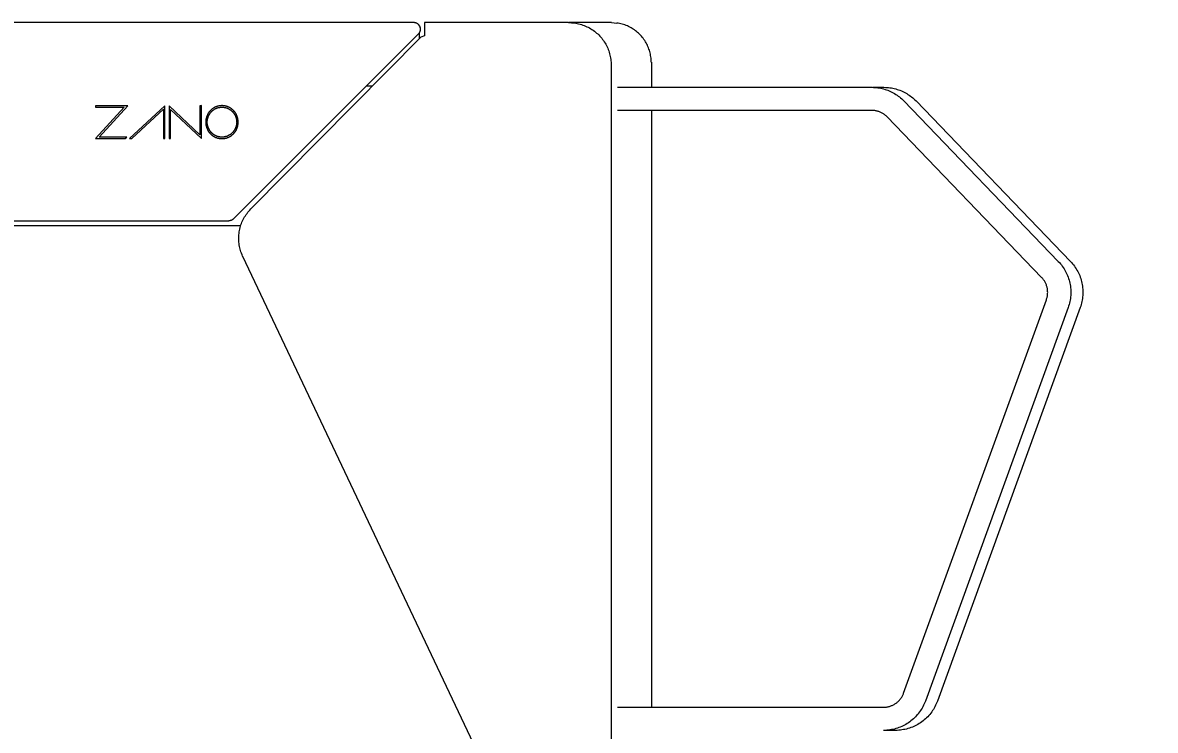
# Model space of a CAD drawing. Header units: millimetres. Extents: x -217 to 4976, y -41 to 3356.
# Drawn here: x 2516 to 3201, y 2556 to 2984 of the extents above; entities that cross this region are included whole.
import ezdxf

# ---------------------------------------------------------------- set-up
doc = ezdxf.new("R2010")
doc.units = ezdxf.units.MM
doc.layers.add('ZANO_R', color=7, linetype='Continuous', lineweight=0)
doc.layers.add('ZANO_W', color=1, linetype='Continuous', lineweight=0)
doc.styles.add('Arial', font='arial.ttf')
doc.styles.get("Standard").update_dxf_attribs({"font": 'ARIALUNI.TTF'})
doc.dimstyles.new('pl i ang', dxfattribs={"dimtxt": 50, "dimasz": 50, "dimexe": 1.25, "dimexo": 0.625, "dimgap": 10, "dimtad": 1, "dimtoh": 1, "dimtxsty": 'Standard', "dimcen": 2.5, "dimclrd": 1, "dimclre": 1, "dimclrt": 1, "dimadec": 0, "dimazin": 0, "dimtfac": 1, "dimtmove": 0, "dimatfit": 3, "dimfxl": 1, "dimarcsym": 1})

# ---------------------------------------------------------------- blocks, each defined once
blk = doc.blocks.new('*D423')
at = {"layer": 'ZANO_W', "color": 1, "lineweight": -2}
blk.add_arc((3924.26, 2534.42), 167.39, 98.03433, 166.2756, dxfattribs=at)
at = {"layer": 'ZANO_W', "color": 1}
for points in [[(3901, 2693.5), (3900.72, 2706.83), (3940.85, 2700.99)], [(3755.03, 2574.93), (3768.26, 2573.34), (3756.87, 2534.42)]]:
    blk.add_solid(points, dxfattribs=at)
at = {"layer": 'ZANO_W', "color": 1, "insert": (3791.32, 2681.26), "char_height": 40, "attachment_point": 5, "rotation": 42.15496, "style": 'Arial'}
blk.add_mtext('96%%d', dxfattribs=at)

msp = doc.modelspace()

# ---------------------------------------------------------------- linework, layer by layer
at = {"layer": 'ZANO_R'}
for p, q in [((2752.32, 2984.42), (261.63, 2984.42)), ((2752.45, 2984.42), (2752.32, 2984.42)), ((2752.59, 2984.41), (2752.45, 2984.42)), ((2752.73, 2984.4), (2752.59, 2984.41)), ((2752.86, 2984.38), (2752.73, 2984.4)), ((2753, 2984.36), (2752.86, 2984.38)), ((2753.13, 2984.34), (2753, 2984.36)), ((2753.26, 2984.31), (2753.13, 2984.34)), ((2753.4, 2984.27), (2753.26, 2984.31)), ((2753.53, 2984.23), (2753.4, 2984.27)), ((2753.66, 2984.19), (2753.53, 2984.23)), ((2753.74, 2984.16), (2753.61, 2984.21)), ((2753.78, 2984.14), (2753.66, 2984.19)), ((2753.87, 2984.11), (2753.74, 2984.16)), ((2753.91, 2984.09), (2753.78, 2984.14)), ((2754, 2984.06), (2753.87, 2984.11)), ((2754.03, 2984.03), (2753.91, 2984.09)), ((2754.12, 2984), (2754, 2984.06)), ((2754.16, 2983.97), (2754.03, 2984.03)), ((2754.25, 2983.93), (2754.12, 2984)), ((2754.28, 2983.91), (2754.16, 2983.97)), ((2754.37, 2983.86), (2754.25, 2983.93)), ((2754.39, 2983.84), (2754.28, 2983.91)), ((2754.48, 2983.79), (2754.37, 2983.86)), ((2754.51, 2983.77), (2754.39, 2983.84)), ((2754.6, 2983.71), (2754.48, 2983.79)), ((2754.62, 2983.69), (2754.51, 2983.77)), ((2754.71, 2983.63), (2754.6, 2983.71)), ((2754.73, 2983.61), (2754.62, 2983.69)), ((2754.82, 2983.55), (2754.71, 2983.63)), ((2754.84, 2983.52), (2754.73, 2983.61)), ((2754.93, 2983.46), (2754.82, 2983.55)), ((2754.95, 2983.44), (2754.84, 2983.52)), ((2755.03, 2983.37), (2754.93, 2983.46)), ((2755.05, 2983.34), (2754.95, 2983.44)), ((2755.13, 2983.27), (2755.03, 2983.37)), ((2755.14, 2983.25), (2755.05, 2983.34)), ((2755.23, 2983.18), (2755.13, 2983.27)), ((2755.24, 2983.15), (2755.14, 2983.25)), ((2755.32, 2983.07), (2755.23, 2983.18)), ((2755.33, 2983.05), (2755.24, 2983.15)), ((2755.41, 2982.97), (2755.32, 2983.07)), ((2755.42, 2982.95), (2755.33, 2983.05)), ((2755.5, 2982.86), (2755.41, 2982.97)), ((2755.5, 2982.84), (2755.42, 2982.95)), ((2755.58, 2982.75), (2755.5, 2982.86)), ((2755.58, 2982.73), (2755.5, 2982.84)), ((2755.66, 2982.64), (2755.58, 2982.75)), ((2755.66, 2982.62), (2755.58, 2982.73)), ((2755.73, 2982.52), (2755.66, 2982.64)), ((2755.73, 2982.5), (2755.66, 2982.62)), ((2755.8, 2982.4), (2755.73, 2982.52)), ((2755.8, 2982.38), (2755.73, 2982.5)), ((2755.87, 2982.28), (2755.8, 2982.4)), ((2755.87, 2982.26), (2755.8, 2982.38)), ((2755.93, 2982.16), (2755.87, 2982.28)), ((2755.93, 2982.14), (2755.87, 2982.26)), ((2755.99, 2982.03), (2755.93, 2982.16)), ((2755.99, 2982.02), (2755.93, 2982.14)), ((2756.04, 2981.9), (2755.99, 2982.03)), ((2756.04, 2981.89), (2755.99, 2982.02)), ((2756.09, 2981.78), (2756.04, 2981.9)), ((2756.09, 2981.76), (2756.04, 2981.89)), ((2756.14, 2981.64), (2756.09, 2981.78)), ((2756.13, 2981.63), (2756.09, 2981.76)), ((2756.17, 2981.5), (2756.13, 2981.63)), ((2756.18, 2981.51), (2756.14, 2981.64)), ((2756.2, 2981.37), (2756.17, 2981.5)), ((2756.21, 2981.38), (2756.18, 2981.51)), ((2756.23, 2981.24), (2756.2, 2981.37)), ((2756.24, 2981.24), (2756.21, 2981.38)), ((2756.26, 2981.1), (2756.23, 2981.24)), ((2756.27, 2981.11), (2756.24, 2981.24)), ((2756.28, 2980.97), (2756.26, 2981.1)), ((2756.29, 2980.97), (2756.27, 2981.11)), ((2758.74, 2984.42), (2758.74, 2976.42)), ((2843.66, 2984.42), (2758.74, 2984.42)), ((2845.88, 2984.42), (2843.66, 2984.42)), ((2845.88, 2984.42), (2846.77, 2984.41)), ((2871.96, 2984.42), (2846.19, 2984.42)), ((2846.77, 2984.41), (2847.65, 2984.37)), ((2847.65, 2984.37), (2848.53, 2984.31)), ((2848.53, 2984.31), (2849.4, 2984.21)), ((2849.4, 2984.21), (2850.27, 2984.08)), ((2850.27, 2984.08), (2851.14, 2983.92)), ((2851.14, 2983.92), (2852, 2983.73)), ((2852, 2983.73), (2852.86, 2983.51)), ((2852.86, 2983.51), (2853.7, 2983.26)), ((2853.7, 2983.26), (2854.54, 2982.98)), ((2854.54, 2982.98), (2855.37, 2982.68)), ((2855.37, 2982.68), (2856.18, 2982.34)), ((2856.18, 2982.34), (2856.99, 2981.98)), ((2856.99, 2981.98), (2857.78, 2981.59)), ((2857.78, 2981.59), (2858.56, 2981.18)), ((2858.56, 2981.18), (2859.32, 2980.73)), ((2871.96, 2984.42), (2875.18, 2984.2)), ((2875.99, 2984.08), (2875.18, 2984.2)), ((2876.8, 2983.92), (2875.99, 2984.08)), ((2877.6, 2983.74), (2876.8, 2983.92)), ((2878.39, 2983.54), (2877.6, 2983.74)), ((2879.18, 2983.3), (2878.39, 2983.54)), ((2879.95, 2983.04), (2879.18, 2983.3)), ((2880.72, 2982.75), (2879.95, 2983.04)), ((2881.48, 2982.44), (2880.72, 2982.75)), ((2882.22, 2982.1), (2881.48, 2982.44)), ((2882.96, 2981.73), (2882.22, 2982.1)), ((2883.68, 2981.34), (2882.96, 2981.73)), ((2884.39, 2980.93), (2883.68, 2981.34)), ((2755.14, 2977.59), (2643.14, 2865.59)), ((2756.57, 2975.55), (2653.68, 2871.61)), ((2755.14, 2977.59), (2755.24, 2977.69)), ((2755.24, 2977.69), (2755.33, 2977.79)), ((2755.33, 2977.79), (2755.42, 2977.9)), ((2755.42, 2977.9), (2755.5, 2978)), ((2755.5, 2978), (2755.58, 2978.11)), ((2755.58, 2978.11), (2755.66, 2978.23)), ((2755.66, 2978.23), (2755.73, 2978.34)), ((2755.73, 2978.34), (2755.8, 2978.46)), ((2755.74, 2978.34), (2755.81, 2978.45)), ((2755.74, 2974.72), (2755.74, 2978.35)), ((2755.8, 2978.46), (2755.87, 2978.58)), ((2755.81, 2978.45), (2755.88, 2978.57)), ((2755.87, 2978.58), (2755.93, 2978.7)), ((2755.88, 2978.57), (2755.94, 2978.7)), ((2755.93, 2978.7), (2755.99, 2978.83)), ((2755.94, 2978.7), (2755.99, 2978.82)), ((2755.99, 2978.83), (2756.04, 2978.95)), ((2755.99, 2978.82), (2756.05, 2978.95)), ((2756.04, 2978.95), (2756.09, 2979.08)), ((2756.05, 2978.95), (2756.09, 2979.08)), ((2756.09, 2979.08), (2756.13, 2979.21)), ((2756.09, 2979.08), (2756.14, 2979.21)), ((2756.13, 2979.21), (2756.17, 2979.34)), ((2756.14, 2979.21), (2756.18, 2979.34)), ((2756.17, 2979.34), (2756.2, 2979.47)), ((2756.18, 2979.34), (2756.21, 2979.47)), ((2756.2, 2979.47), (2756.23, 2979.61)), ((2756.21, 2979.47), (2756.24, 2979.6)), ((2756.23, 2979.61), (2756.26, 2979.74)), ((2756.24, 2979.6), (2756.27, 2979.74)), ((2756.26, 2979.74), (2756.28, 2979.88)), ((2756.27, 2979.74), (2756.29, 2979.87)), ((2756.3, 2980.83), (2756.28, 2980.97)), ((2756.28, 2979.88), (2756.3, 2980.01)), ((2756.31, 2980.84), (2756.29, 2980.97)), ((2756.29, 2979.87), (2756.31, 2980.01)), ((2756.31, 2980.69), (2756.3, 2980.83)), ((2756.3, 2980.01), (2756.31, 2980.15)), ((2756.32, 2980.7), (2756.31, 2980.84)), ((2756.31, 2980.56), (2756.31, 2980.69)), ((2756.32, 2980.42), (2756.31, 2980.56)), ((2756.31, 2980.28), (2756.32, 2980.42)), ((2756.31, 2980.15), (2756.31, 2980.28)), ((2756.31, 2980.01), (2756.32, 2980.15)), ((2756.33, 2980.56), (2756.32, 2980.7)), ((2756.32, 2980.15), (2756.33, 2980.28)), ((2756.33, 2980.42), (2756.33, 2980.56)), ((2756.33, 2980.28), (2756.33, 2980.42)), ((2758.74, 2976.42), (2756.57, 2975.55)), ((2859.32, 2980.73), (2860.06, 2980.26)), ((2860.06, 2980.26), (2860.79, 2979.77)), ((2860.79, 2979.77), (2861.51, 2979.25)), ((2861.51, 2979.25), (2862.2, 2978.71)), ((2862.2, 2978.71), (2862.88, 2978.14)), ((2862.88, 2978.14), (2863.53, 2977.55)), ((2863.53, 2977.55), (2864.17, 2976.94)), ((2864.17, 2976.94), (2864.78, 2976.3)), ((2864.78, 2976.3), (2865.37, 2975.65)), ((2865.37, 2975.65), (2865.94, 2974.97)), ((2865.94, 2974.97), (2866.48, 2974.28)), ((2866.48, 2974.28), (2867, 2973.57)), ((2885.08, 2980.49), (2884.39, 2980.93)), ((2885.76, 2980.03), (2885.08, 2980.49)), ((2886.42, 2979.55), (2885.76, 2980.03)), ((2887.06, 2979.04), (2886.42, 2979.55)), ((2887.69, 2978.51), (2887.06, 2979.04)), ((2888.3, 2977.96), (2887.69, 2978.51)), ((2888.89, 2977.39), (2888.3, 2977.96)), ((2889.45, 2976.81), (2888.89, 2977.39)), ((2890, 2976.2), (2889.45, 2976.81)), ((2890.53, 2975.57), (2890, 2976.2)), ((2891.04, 2974.93), (2890.53, 2975.57)), ((2891.52, 2974.26), (2891.04, 2974.93)), ((2891.98, 2973.59), (2891.52, 2974.26)), ((2867, 2973.57), (2867.5, 2972.84)), ((2867.5, 2972.84), (2867.96, 2972.09)), ((2867.96, 2972.09), (2868.41, 2971.33)), ((2868.41, 2971.33), (2868.82, 2970.55)), ((2868.82, 2970.55), (2869.21, 2969.76)), ((2869.21, 2969.76), (2869.58, 2968.96)), ((2869.58, 2968.96), (2869.91, 2968.14)), ((2869.91, 2968.14), (2870.22, 2967.31)), ((2892.42, 2972.89), (2891.98, 2973.59)), ((2892.83, 2972.19), (2892.42, 2972.89)), ((2893.22, 2971.46), (2892.83, 2972.19)), ((2893.59, 2970.73), (2893.22, 2971.46)), ((2893.93, 2969.98), (2893.59, 2970.73)), ((2894.24, 2969.23), (2893.93, 2969.98)), ((2894.53, 2968.46), (2894.24, 2969.23)), ((2894.79, 2967.68), (2894.53, 2968.46)), ((2895.02, 2966.9), (2894.79, 2967.68)), ((2870.22, 2967.31), (2870.5, 2966.48)), ((2870.5, 2966.48), (2870.74, 2965.63)), ((2870.74, 2965.63), (2870.96, 2964.78)), ((2870.96, 2964.78), (2871.15, 2963.92)), ((2871.15, 2963.92), (2871.31, 2963.05)), ((2871.31, 2963.05), (2871.44, 2962.18)), ((2871.44, 2962.18), (2871.54, 2961.3)), ((2871.54, 2961.3), (2871.61, 2960.42)), ((2895.23, 2966.1), (2895.02, 2966.9)), ((2895.41, 2965.3), (2895.23, 2966.1)), ((2895.56, 2964.5), (2895.41, 2965.3)), ((2895.69, 2963.69), (2895.56, 2964.5)), ((2895.79, 2962.88), (2895.69, 2963.69)), ((2895.86, 2962.06), (2895.79, 2962.88)), ((2895.9, 2961.24), (2895.86, 2962.06)), ((2895.91, 2960.42), (2895.9, 2961.24)), ((2871.61, 2960.42), (2871.61, 2534.42)), ((2896, 2960.42), (2895.91, 2960.42)), ((2896, 2960.42), (2896, 2945.26)), ((2727.24, 2945.92), (2723.47, 2945.92)), ((2875.45, 2945.26), (3029.41, 2945.26)), ((3029.41, 2945.26), (3030.31, 2945.24)), ((3029.73, 2945.26), (3036.73, 2945.26)), ((3030.31, 2945.24), (3031.21, 2945.19)), ((3031.21, 2945.19), (3032.11, 2945.12)), ((3032.11, 2945.12), (3033, 2945.01)), ((3033, 2945.01), (3033.9, 2944.88)), ((3033.9, 2944.88), (3034.78, 2944.71)), ((3034.78, 2944.71), (3035.66, 2944.52)), ((3035.66, 2944.52), (3036.54, 2944.29)), ((3036.54, 2944.29), (3037.4, 2944.04)), ((3036.73, 2945.26), (3037.63, 2945.24)), ((3037.4, 2944.04), (3038.26, 2943.76)), ((3037.63, 2945.24), (3038.53, 2945.2)), ((3038.26, 2943.76), (3039.1, 2943.44)), ((3038.53, 2945.2), (3039.43, 2945.12)), ((3039.1, 2943.44), (3039.94, 2943.11)), ((3039.43, 2945.12), (3040.33, 2945.01)), ((3039.94, 2943.11), (3040.76, 2942.74)), ((3040.33, 2945.01), (3041.22, 2944.88)), ((3040.76, 2942.74), (3041.57, 2942.34)), ((3041.22, 2944.88), (3042.1, 2944.71)), ((3041.57, 2942.34), (3042.37, 2941.92)), ((3042.1, 2944.71), (3042.98, 2944.52)), ((3042.37, 2941.92), (3043.15, 2941.47)), ((3042.98, 2944.52), (3043.86, 2944.29)), ((3043.15, 2941.47), (3043.92, 2941)), ((3043.86, 2944.29), (3044.72, 2944.04)), ((3043.92, 2941), (3044.67, 2940.5)), ((3044.67, 2940.5), (3045.4, 2939.98)), ((3044.72, 2944.04), (3045.58, 2943.76)), ((3045.4, 2939.98), (3046.12, 2939.43)), ((3045.58, 2943.76), (3046.42, 2943.45)), ((3046.42, 2943.45), (3047.26, 2943.11)), ((3047.26, 2943.11), (3048.08, 2942.74)), ((3048.08, 2942.74), (3048.89, 2942.34)), ((3048.89, 2942.34), (3049.69, 2941.92)), ((3049.69, 2941.92), (3050.47, 2941.47)), ((3050.47, 2941.47), (3051.24, 2941)), ((3051.24, 2941), (3051.99, 2940.5)), ((3051.99, 2940.5), (3052.72, 2939.98)), ((3052.72, 2939.98), (3053.44, 2939.43)), ((2559.64, 2934.13), (2559.64, 2933.16)), ((2579.23, 2934.13), (2559.64, 2934.13)), ((2577.02, 2933.16), (2559.64, 2914.19)), ((2559.64, 2933.16), (2577.02, 2933.16)), ((2561.85, 2915.16), (2579.23, 2934.13)), ((2601.73, 2934.13), (2580.35, 2914.19)), ((2601.73, 2914.19), (2601.73, 2934.13)), ((2604.19, 2934.13), (2604.18, 2914.19)), ((2622.82, 2916.42), (2604.19, 2934.13)), ((2623.77, 2934.16), (2622.82, 2934.13)), ((2622.82, 2934.13), (2622.82, 2916.42)), ((2623.77, 2914.19), (2623.77, 2934.16)), ((2631.94, 2933.18), (2631.73, 2933.07)), ((2632.16, 2933.28), (2631.94, 2933.18)), ((2632.38, 2933.38), (2632.16, 2933.28)), ((2632.6, 2933.47), (2632.38, 2933.38)), ((2632.82, 2933.56), (2632.6, 2933.47)), ((2633.05, 2933.64), (2632.82, 2933.56)), ((2633.28, 2933.71), (2633.05, 2933.64)), ((2633.51, 2933.78), (2633.28, 2933.71)), ((2633.74, 2933.85), (2633.51, 2933.78)), ((2633.98, 2933.91), (2633.74, 2933.85)), ((2634.22, 2933.96), (2633.98, 2933.91)), ((2634.46, 2934.01), (2634.22, 2933.96)), ((2634.7, 2934.05), (2634.46, 2934.01)), ((2634.62, 2933.1), (2634.84, 2933.13)), ((2634.95, 2934.08), (2634.7, 2934.05)), ((2634.84, 2933.13), (2635.06, 2933.16)), ((2635.19, 2934.11), (2634.95, 2934.08)), ((2635.06, 2933.16), (2635.29, 2933.19)), ((2635.44, 2934.13), (2635.19, 2934.11)), ((2635.29, 2933.19), (2635.51, 2933.21)), ((2635.69, 2934.15), (2635.44, 2934.13)), ((2635.51, 2933.21), (2635.74, 2933.23)), ((2635.94, 2934.16), (2635.69, 2934.15)), ((2635.74, 2933.23), (2635.97, 2933.23)), ((2636.2, 2934.16), (2635.94, 2934.16)), ((2635.97, 2933.23), (2636.2, 2933.24)), ((2636.45, 2934.16), (2636.2, 2934.16)), ((2636.2, 2933.24), (2636.43, 2933.23)), ((2636.43, 2933.23), (2636.65, 2933.23)), ((2636.7, 2934.15), (2636.45, 2934.16)), ((2636.65, 2933.23), (2636.88, 2933.21)), ((2636.95, 2934.13), (2636.7, 2934.15)), ((2636.88, 2933.21), (2637.11, 2933.19)), ((2637.2, 2934.11), (2636.95, 2934.13)), ((2637.11, 2933.19), (2637.33, 2933.16)), ((2637.45, 2934.08), (2637.2, 2934.11)), ((2637.33, 2933.16), (2637.55, 2933.13)), ((2637.69, 2934.05), (2637.45, 2934.08)), ((2637.55, 2933.13), (2637.77, 2933.1)), ((2637.93, 2934.01), (2637.69, 2934.05)), ((2638.17, 2933.96), (2637.93, 2934.01)), ((2638.41, 2933.91), (2638.17, 2933.96)), ((2638.65, 2933.85), (2638.41, 2933.91)), ((2638.88, 2933.78), (2638.65, 2933.85)), ((2639.11, 2933.71), (2638.88, 2933.78)), ((2639.34, 2933.64), (2639.11, 2933.71)), ((2639.57, 2933.56), (2639.34, 2933.64)), ((2639.79, 2933.47), (2639.57, 2933.56)), ((2640.01, 2933.38), (2639.79, 2933.47)), ((2640.23, 2933.28), (2640.01, 2933.38)), ((2640.45, 2933.18), (2640.23, 2933.28)), ((2640.66, 2933.07), (2640.45, 2933.18)), ((3046.12, 2939.43), (3046.82, 2938.85)), ((3046.82, 2938.85), (3047.49, 2938.26)), ((3047.49, 2938.26), (3048.15, 2937.64)), ((3048.15, 2937.64), (3048.79, 2937)), ((3048.79, 2937), (3142.22, 2839.88)), ((3053.44, 2939.43), (3054.14, 2938.86)), ((3054.14, 2938.86), (3054.81, 2938.26)), ((3054.81, 2938.26), (3055.47, 2937.64)), ((3055.47, 2937.64), (3056.11, 2937)), ((3056.11, 2937), (3149.54, 2839.88)), ((2581.76, 2914.19), (2600.78, 2931.95)), ((2600.78, 2931.95), (2600.78, 2914.19)), ((2605.14, 2914.19), (2605.15, 2931.89)), ((2605.15, 2931.89), (2623.77, 2914.19)), ((2626.64, 2926.43), (2626.58, 2926.19)), ((2626.69, 2926.67), (2626.64, 2926.43)), ((2626.76, 2926.91), (2626.69, 2926.67)), ((2626.83, 2927.14), (2626.76, 2926.91)), ((2626.9, 2927.38), (2626.83, 2927.14)), ((2626.98, 2927.61), (2626.9, 2927.38)), ((2627.07, 2927.84), (2626.98, 2927.61)), ((2627.16, 2928.06), (2627.07, 2927.84)), ((2627.25, 2928.28), (2627.16, 2928.06)), ((2627.35, 2928.5), (2627.25, 2928.28)), ((2627.46, 2928.72), (2627.35, 2928.5)), ((2627.57, 2928.93), (2627.46, 2928.72)), ((2627.52, 2926.22), (2627.57, 2926.44)), ((2627.69, 2929.15), (2627.57, 2928.93)), ((2627.57, 2926.44), (2627.63, 2926.65)), ((2627.63, 2926.65), (2627.69, 2926.87)), ((2627.81, 2929.35), (2627.69, 2929.15)), ((2627.69, 2926.87), (2627.76, 2927.08)), ((2627.76, 2927.08), (2627.83, 2927.29)), ((2627.93, 2929.56), (2627.81, 2929.35)), ((2627.83, 2927.29), (2627.91, 2927.5)), ((2627.91, 2927.5), (2627.99, 2927.7)), ((2628.06, 2929.76), (2627.93, 2929.56)), ((2627.99, 2927.7), (2628.08, 2927.9)), ((2628.2, 2929.96), (2628.06, 2929.76)), ((2628.08, 2927.9), (2628.17, 2928.1)), ((2628.17, 2928.1), (2628.27, 2928.3)), ((2628.33, 2930.15), (2628.2, 2929.96)), ((2628.27, 2928.3), (2628.37, 2928.49)), ((2628.48, 2930.34), (2628.33, 2930.15)), ((2628.37, 2928.49), (2628.47, 2928.68)), ((2628.47, 2928.68), (2628.58, 2928.87)), ((2628.63, 2930.53), (2628.48, 2930.34)), ((2628.58, 2928.87), (2628.7, 2929.06)), ((2628.78, 2930.71), (2628.63, 2930.53)), ((2628.7, 2929.06), (2628.81, 2929.24)), ((2628.93, 2930.89), (2628.78, 2930.71)), ((2628.81, 2929.24), (2628.94, 2929.42)), ((2629.09, 2931.07), (2628.93, 2930.89)), ((2628.94, 2929.42), (2629.06, 2929.6)), ((2629.06, 2929.6), (2629.19, 2929.77)), ((2629.26, 2931.24), (2629.09, 2931.07)), ((2629.19, 2929.77), (2629.33, 2929.94)), ((2629.43, 2931.4), (2629.26, 2931.24)), ((2629.33, 2929.94), (2629.46, 2930.1)), ((2629.6, 2931.57), (2629.43, 2931.4)), ((2629.46, 2930.1), (2629.61, 2930.27)), ((2629.78, 2931.73), (2629.6, 2931.57)), ((2629.61, 2930.27), (2629.75, 2930.43)), ((2629.75, 2930.43), (2629.9, 2930.58)), ((2629.96, 2931.88), (2629.78, 2931.73)), ((2629.9, 2930.58), (2630.05, 2930.73)), ((2630.14, 2932.03), (2629.96, 2931.88)), ((2630.05, 2930.73), (2630.21, 2930.88)), ((2630.33, 2932.18), (2630.14, 2932.03)), ((2630.21, 2930.88), (2630.37, 2931.03)), ((2630.52, 2932.32), (2630.33, 2932.18)), ((2630.37, 2931.03), (2630.53, 2931.17)), ((2630.71, 2932.46), (2630.52, 2932.32)), ((2630.53, 2931.17), (2630.7, 2931.3)), ((2630.7, 2931.3), (2630.87, 2931.44)), ((2630.91, 2932.59), (2630.71, 2932.46)), ((2630.87, 2931.44), (2631.04, 2931.57)), ((2631.11, 2932.72), (2630.91, 2932.59)), ((2631.04, 2931.57), (2631.22, 2931.69)), ((2631.31, 2932.84), (2631.11, 2932.72)), ((2631.22, 2931.69), (2631.4, 2931.81)), ((2631.52, 2932.96), (2631.31, 2932.84)), ((2631.4, 2931.81), (2631.58, 2931.93)), ((2631.73, 2933.07), (2631.52, 2932.96)), ((2631.58, 2931.93), (2631.76, 2932.04)), ((2631.76, 2932.04), (2631.95, 2932.14)), ((2631.95, 2932.14), (2632.14, 2932.25)), ((2632.14, 2932.25), (2632.34, 2932.34)), ((2632.34, 2932.34), (2632.53, 2932.44)), ((2632.53, 2932.44), (2632.73, 2932.53)), ((2632.73, 2932.53), (2632.93, 2932.61)), ((2632.93, 2932.61), (2633.14, 2932.69)), ((2633.14, 2932.69), (2633.34, 2932.76)), ((2633.34, 2932.76), (2633.55, 2932.83)), ((2633.55, 2932.83), (2633.76, 2932.89)), ((2633.76, 2932.89), (2633.97, 2932.95)), ((2633.97, 2932.95), (2634.19, 2933.01)), ((2634.19, 2933.01), (2634.4, 2933.05)), ((2634.4, 2933.05), (2634.62, 2933.1)), ((2637.77, 2933.1), (2637.99, 2933.05)), ((2637.99, 2933.05), (2638.21, 2933.01)), ((2638.21, 2933.01), (2638.42, 2932.95)), ((2638.42, 2932.95), (2638.63, 2932.89)), ((2638.63, 2932.89), (2638.84, 2932.83)), ((2638.84, 2932.83), (2639.05, 2932.76)), ((2639.05, 2932.76), (2639.26, 2932.69)), ((2639.26, 2932.69), (2639.46, 2932.61)), ((2639.46, 2932.61), (2639.66, 2932.53)), ((2639.66, 2932.53), (2639.86, 2932.44)), ((2639.86, 2932.44), (2640.06, 2932.34)), ((2640.06, 2932.34), (2640.25, 2932.25)), ((2640.25, 2932.25), (2640.44, 2932.14)), ((2640.44, 2932.14), (2640.63, 2932.04)), ((2640.63, 2932.04), (2640.81, 2931.93)), ((2640.87, 2932.96), (2640.66, 2933.07)), ((2640.81, 2931.93), (2641, 2931.81)), ((2641.08, 2932.84), (2640.87, 2932.96)), ((2641, 2931.81), (2641.17, 2931.69)), ((2641.28, 2932.72), (2641.08, 2932.84)), ((2641.17, 2931.69), (2641.35, 2931.57)), ((2641.48, 2932.59), (2641.28, 2932.72)), ((2641.35, 2931.57), (2641.52, 2931.44)), ((2641.68, 2932.46), (2641.48, 2932.59)), ((2641.52, 2931.44), (2641.69, 2931.3)), ((2641.88, 2932.32), (2641.68, 2932.46)), ((2641.69, 2931.3), (2641.86, 2931.17)), ((2641.86, 2931.17), (2642.02, 2931.03)), ((2642.07, 2932.18), (2641.88, 2932.32)), ((2642.02, 2931.03), (2642.18, 2930.88)), ((2642.25, 2932.03), (2642.07, 2932.18)), ((2642.18, 2930.88), (2642.34, 2930.73)), ((2642.44, 2931.88), (2642.25, 2932.03)), ((2642.34, 2930.73), (2642.49, 2930.58)), ((2642.62, 2931.73), (2642.44, 2931.88)), ((2642.49, 2930.58), (2642.64, 2930.43)), ((2642.79, 2931.57), (2642.62, 2931.73)), ((2642.64, 2930.43), (2642.79, 2930.27)), ((2642.96, 2931.4), (2642.79, 2931.57)), ((2642.79, 2930.27), (2642.93, 2930.1)), ((2642.93, 2930.1), (2643.07, 2929.94)), ((2643.13, 2931.24), (2642.96, 2931.4)), ((2643.07, 2929.94), (2643.2, 2929.77)), ((2643.3, 2931.07), (2643.13, 2931.24)), ((2643.2, 2929.77), (2643.33, 2929.6)), ((2643.46, 2930.89), (2643.3, 2931.07)), ((2643.33, 2929.6), (2643.46, 2929.42)), ((2643.61, 2930.71), (2643.46, 2930.89)), ((2643.46, 2929.42), (2643.58, 2929.24)), ((2643.58, 2929.24), (2643.7, 2929.06)), ((2643.77, 2930.53), (2643.61, 2930.71)), ((2643.7, 2929.06), (2643.81, 2928.87)), ((2643.91, 2930.34), (2643.77, 2930.53)), ((2643.81, 2928.87), (2643.92, 2928.68)), ((2644.06, 2930.15), (2643.91, 2930.34)), ((2643.92, 2928.68), (2644.02, 2928.49)), ((2644.02, 2928.49), (2644.12, 2928.3)), ((2644.2, 2929.96), (2644.06, 2930.15)), ((2644.12, 2928.3), (2644.22, 2928.1)), ((2644.33, 2929.76), (2644.2, 2929.96)), ((2644.22, 2928.1), (2644.31, 2927.9)), ((2644.31, 2927.9), (2644.4, 2927.7)), ((2644.46, 2929.56), (2644.33, 2929.76)), ((2644.4, 2927.7), (2644.48, 2927.5)), ((2644.59, 2929.35), (2644.46, 2929.56)), ((2644.48, 2927.5), (2644.56, 2927.29)), ((2644.56, 2927.29), (2644.63, 2927.08)), ((2644.71, 2929.15), (2644.59, 2929.35)), ((2644.63, 2927.08), (2644.7, 2926.87)), ((2644.7, 2926.87), (2644.76, 2926.65)), ((2644.82, 2928.93), (2644.71, 2929.15)), ((2644.76, 2926.65), (2644.82, 2926.44)), ((2644.93, 2928.72), (2644.82, 2928.93)), ((2644.82, 2926.44), (2644.87, 2926.22)), ((2645.04, 2928.5), (2644.93, 2928.72)), ((2645.14, 2928.28), (2645.04, 2928.5)), ((2645.24, 2928.06), (2645.14, 2928.28)), ((2645.33, 2927.84), (2645.24, 2928.06)), ((2645.41, 2927.61), (2645.33, 2927.84)), ((2645.49, 2927.38), (2645.41, 2927.61)), ((2645.57, 2927.14), (2645.49, 2927.38)), ((2645.64, 2926.91), (2645.57, 2927.14)), ((2645.7, 2926.67), (2645.64, 2926.91)), ((2645.76, 2926.43), (2645.7, 2926.67)), ((2645.81, 2926.19), (2645.76, 2926.43)), ((3029.41, 2931.26), (2875.45, 2931.26)), ((2896, 2931.26), (2896, 2569.92)), ((3029.84, 2931.25), (3029.41, 2931.26)), ((3030.27, 2931.23), (3029.84, 2931.25)), ((3030.7, 2931.19), (3030.27, 2931.23)), ((3031.13, 2931.14), (3030.7, 2931.19)), ((3031.56, 2931.07), (3031.13, 2931.14)), ((3031.98, 2930.99), (3031.56, 2931.07)), ((3032.41, 2930.9), (3031.98, 2930.99)), ((3032.83, 2930.79), (3032.41, 2930.9)), ((3033.24, 2930.67), (3032.83, 2930.79)), ((3033.65, 2930.54), (3033.24, 2930.67)), ((3034.06, 2930.39), (3033.65, 2930.54)), ((3034.46, 2930.22), (3034.06, 2930.39)), ((3034.85, 2930.05), (3034.46, 2930.22)), ((3035.24, 2929.86), (3034.85, 2930.05)), ((3035.62, 2929.66), (3035.24, 2929.86)), ((3036, 2929.44), (3035.62, 2929.66)), ((3036.36, 2929.21), (3036, 2929.44)), ((3036.72, 2928.97), (3036.36, 2929.21)), ((3037.08, 2928.72), (3036.72, 2928.97)), ((3037.42, 2928.46), (3037.08, 2928.72)), ((3037.75, 2928.18), (3037.42, 2928.46)), ((3038.08, 2927.9), (3037.75, 2928.18)), ((3038.39, 2927.6), (3038.08, 2927.9)), ((3038.7, 2927.3), (3038.39, 2927.6)), ((3132.13, 2830.18), (3038.7, 2927.3)), ((2626.4, 2924.69), (2626.39, 2924.43)), ((2626.39, 2924.43), (2626.39, 2924.17)), ((2626.39, 2924.17), (2626.39, 2923.92)), ((2626.39, 2923.92), (2626.4, 2923.66)), ((2626.41, 2924.94), (2626.4, 2924.69)), ((2626.4, 2923.66), (2626.41, 2923.4)), ((2626.44, 2925.19), (2626.41, 2924.94)), ((2626.41, 2923.4), (2626.44, 2923.15)), ((2626.46, 2925.45), (2626.44, 2925.19)), ((2626.44, 2923.15), (2626.46, 2922.9)), ((2626.5, 2925.69), (2626.46, 2925.45)), ((2626.46, 2922.9), (2626.5, 2922.65)), ((2626.54, 2925.94), (2626.5, 2925.69)), ((2626.5, 2922.65), (2626.54, 2922.4)), ((2626.58, 2926.19), (2626.54, 2925.94)), ((2626.54, 2922.4), (2626.58, 2922.16)), ((2626.58, 2922.16), (2626.64, 2921.92)), ((2626.64, 2921.92), (2626.69, 2921.68)), ((2626.69, 2921.68), (2626.76, 2921.44)), ((2626.76, 2921.44), (2626.83, 2921.2)), ((2626.83, 2921.2), (2626.9, 2920.97)), ((2626.9, 2920.97), (2626.98, 2920.74)), ((2626.98, 2920.74), (2627.07, 2920.51)), ((2627.07, 2920.51), (2627.16, 2920.28)), ((2627.16, 2920.28), (2627.25, 2920.06)), ((2627.25, 2920.06), (2627.35, 2919.84)), ((2627.29, 2924.17), (2627.3, 2924.41)), ((2627.3, 2923.94), (2627.29, 2924.17)), ((2627.3, 2924.41), (2627.31, 2924.64)), ((2627.31, 2923.71), (2627.3, 2923.94)), ((2627.31, 2924.64), (2627.32, 2924.87)), ((2627.32, 2923.48), (2627.31, 2923.71)), ((2627.32, 2924.87), (2627.34, 2925.1)), ((2627.34, 2923.25), (2627.32, 2923.48)), ((2627.34, 2925.1), (2627.37, 2925.33)), ((2627.37, 2923.02), (2627.34, 2923.25)), ((2627.35, 2919.84), (2627.46, 2919.62)), ((2627.37, 2925.33), (2627.4, 2925.55)), ((2627.4, 2922.79), (2627.37, 2923.02)), ((2627.4, 2925.55), (2627.43, 2925.78)), ((2627.43, 2922.57), (2627.4, 2922.79)), ((2627.43, 2925.78), (2627.47, 2926)), ((2627.47, 2922.35), (2627.43, 2922.57)), ((2627.46, 2919.62), (2627.57, 2919.41)), ((2627.47, 2926), (2627.52, 2926.22)), ((2627.52, 2922.13), (2627.47, 2922.35)), ((2627.57, 2921.91), (2627.52, 2922.13)), ((2627.63, 2921.69), (2627.57, 2921.91)), ((2627.57, 2919.41), (2627.69, 2919.2)), ((2627.69, 2921.48), (2627.63, 2921.69)), ((2627.76, 2921.27), (2627.69, 2921.48)), ((2627.83, 2921.06), (2627.76, 2921.27)), ((2627.91, 2920.85), (2627.83, 2921.06)), ((2627.99, 2920.64), (2627.91, 2920.85)), ((2628.08, 2920.44), (2627.99, 2920.64)), ((2628.17, 2920.24), (2628.08, 2920.44)), ((2628.27, 2920.05), (2628.17, 2920.24)), ((2628.37, 2919.85), (2628.27, 2920.05)), ((2628.47, 2919.66), (2628.37, 2919.85)), ((2628.58, 2919.47), (2628.47, 2919.66)), ((2628.7, 2919.29), (2628.58, 2919.47)), ((2643.81, 2919.47), (2643.7, 2919.29)), ((2643.92, 2919.66), (2643.81, 2919.47)), ((2644.02, 2919.85), (2643.92, 2919.66)), ((2644.12, 2920.05), (2644.02, 2919.85)), ((2644.22, 2920.24), (2644.12, 2920.05)), ((2644.31, 2920.44), (2644.22, 2920.24)), ((2644.4, 2920.64), (2644.31, 2920.44)), ((2644.48, 2920.85), (2644.4, 2920.64)), ((2644.56, 2921.06), (2644.48, 2920.85)), ((2644.63, 2921.27), (2644.56, 2921.06)), ((2644.7, 2921.48), (2644.63, 2921.27)), ((2644.76, 2921.69), (2644.7, 2921.48)), ((2644.71, 2919.2), (2644.82, 2919.41)), ((2644.82, 2921.91), (2644.76, 2921.69)), ((2644.87, 2922.13), (2644.82, 2921.91)), ((2644.82, 2919.41), (2644.93, 2919.62)), ((2644.87, 2926.22), (2644.92, 2926)), ((2644.92, 2922.35), (2644.87, 2922.13)), ((2644.92, 2926), (2644.96, 2925.78)), ((2644.96, 2922.57), (2644.92, 2922.35)), ((2644.93, 2919.62), (2645.04, 2919.84)), ((2644.96, 2925.78), (2645, 2925.55)), ((2645, 2922.79), (2644.96, 2922.57)), ((2645, 2925.55), (2645.03, 2925.33)), ((2645.03, 2923.02), (2645, 2922.79)), ((2645.03, 2925.33), (2645.05, 2925.1)), ((2645.05, 2923.25), (2645.03, 2923.02)), ((2645.04, 2919.84), (2645.14, 2920.06)), ((2645.05, 2925.1), (2645.07, 2924.87)), ((2645.07, 2923.48), (2645.05, 2923.25)), ((2645.07, 2924.87), (2645.09, 2924.64)), ((2645.09, 2923.71), (2645.07, 2923.48)), ((2645.09, 2924.64), (2645.1, 2924.41)), ((2645.1, 2923.94), (2645.09, 2923.71)), ((2645.1, 2924.41), (2645.1, 2924.17)), ((2645.1, 2924.17), (2645.1, 2923.94)), ((2645.14, 2920.06), (2645.24, 2920.28)), ((2645.24, 2920.28), (2645.33, 2920.51)), ((2645.33, 2920.51), (2645.41, 2920.74)), ((2645.41, 2920.74), (2645.49, 2920.97)), ((2645.49, 2920.97), (2645.57, 2921.2)), ((2645.57, 2921.2), (2645.64, 2921.44)), ((2645.64, 2921.44), (2645.7, 2921.68)), ((2645.7, 2921.68), (2645.76, 2921.92)), ((2645.76, 2921.92), (2645.81, 2922.16)), ((2645.85, 2925.94), (2645.81, 2926.19)), ((2645.81, 2922.16), (2645.85, 2922.4)), ((2645.89, 2925.69), (2645.85, 2925.94)), ((2645.85, 2922.4), (2645.89, 2922.65)), ((2645.93, 2925.45), (2645.89, 2925.69)), ((2645.89, 2922.65), (2645.93, 2922.9)), ((2645.96, 2925.19), (2645.93, 2925.45)), ((2645.93, 2922.9), (2645.96, 2923.15)), ((2645.98, 2924.94), (2645.96, 2925.19)), ((2645.96, 2923.15), (2645.98, 2923.4)), ((2645.99, 2924.69), (2645.98, 2924.94)), ((2645.98, 2923.4), (2645.99, 2923.66)), ((2646, 2924.43), (2645.99, 2924.69)), ((2645.99, 2923.66), (2646, 2923.92)), ((2646.01, 2924.17), (2646, 2924.43)), ((2646, 2923.92), (2646.01, 2924.17)), ((2559.64, 2914.19), (2577.61, 2914.19)), ((2578.65, 2915.16), (2561.85, 2915.16)), ((2577.61, 2914.19), (2578.65, 2915.16)), ((2580.35, 2914.19), (2581.76, 2914.19)), ((2600.78, 2914.19), (2601.73, 2914.19)), ((2604.18, 2914.19), (2605.14, 2914.19)), ((2627.69, 2919.2), (2627.81, 2918.99)), ((2627.81, 2918.99), (2627.93, 2918.79)), ((2627.93, 2918.79), (2628.06, 2918.59)), ((2628.06, 2918.59), (2628.2, 2918.39)), ((2628.2, 2918.39), (2628.33, 2918.19)), ((2628.33, 2918.19), (2628.48, 2918)), ((2628.48, 2918), (2628.63, 2917.82)), ((2628.63, 2917.82), (2628.78, 2917.63)), ((2628.81, 2919.1), (2628.7, 2919.29)), ((2628.78, 2917.63), (2628.93, 2917.45)), ((2628.94, 2918.92), (2628.81, 2919.1)), ((2628.93, 2917.45), (2629.09, 2917.28)), ((2629.06, 2918.75), (2628.94, 2918.92)), ((2629.19, 2918.58), (2629.06, 2918.75)), ((2629.09, 2917.28), (2629.26, 2917.11)), ((2629.33, 2918.41), (2629.19, 2918.58)), ((2629.26, 2917.11), (2629.43, 2916.94)), ((2629.46, 2918.24), (2629.33, 2918.41)), ((2629.43, 2916.94), (2629.6, 2916.78)), ((2629.61, 2918.08), (2629.46, 2918.24)), ((2629.6, 2916.78), (2629.78, 2916.62)), ((2629.75, 2917.92), (2629.61, 2918.08)), ((2629.9, 2917.76), (2629.75, 2917.92)), ((2629.78, 2916.62), (2629.96, 2916.46)), ((2630.05, 2917.61), (2629.9, 2917.76)), ((2629.96, 2916.46), (2630.14, 2916.31)), ((2630.21, 2917.46), (2630.05, 2917.61)), ((2630.14, 2916.31), (2630.33, 2916.17)), ((2630.37, 2917.32), (2630.21, 2917.46)), ((2630.33, 2916.17), (2630.52, 2916.03)), ((2630.53, 2917.18), (2630.37, 2917.32)), ((2630.52, 2916.03), (2630.71, 2915.89)), ((2630.7, 2917.04), (2630.53, 2917.18)), ((2630.87, 2916.91), (2630.7, 2917.04)), ((2630.71, 2915.89), (2630.91, 2915.76)), ((2631.04, 2916.78), (2630.87, 2916.91)), ((2630.91, 2915.76), (2631.11, 2915.63)), ((2631.22, 2916.66), (2631.04, 2916.78)), ((2631.11, 2915.63), (2631.31, 2915.51)), ((2631.4, 2916.54), (2631.22, 2916.66)), ((2631.31, 2915.51), (2631.52, 2915.39)), ((2631.58, 2916.42), (2631.4, 2916.54)), ((2631.52, 2915.39), (2631.73, 2915.27)), ((2631.76, 2916.31), (2631.58, 2916.42)), ((2631.73, 2915.27), (2631.94, 2915.17)), ((2631.95, 2916.2), (2631.76, 2916.31)), ((2631.94, 2915.17), (2632.16, 2915.06)), ((2632.14, 2916.1), (2631.95, 2916.2)), ((2632.34, 2916), (2632.14, 2916.1)), ((2632.16, 2915.06), (2632.38, 2914.97)), ((2632.53, 2915.91), (2632.34, 2916)), ((2632.38, 2914.97), (2632.6, 2914.87)), ((2632.73, 2915.82), (2632.53, 2915.91)), ((2632.6, 2914.87), (2632.82, 2914.79)), ((2632.93, 2915.74), (2632.73, 2915.82)), ((2632.82, 2914.79), (2633.05, 2914.71)), ((2633.14, 2915.66), (2632.93, 2915.74)), ((2633.05, 2914.71), (2633.28, 2914.63)), ((2633.34, 2915.58), (2633.14, 2915.66)), ((2633.28, 2914.63), (2633.51, 2914.56)), ((2633.55, 2915.51), (2633.34, 2915.58)), ((2633.51, 2914.56), (2633.74, 2914.5)), ((2633.76, 2915.45), (2633.55, 2915.51)), ((2633.74, 2914.5), (2633.98, 2914.44)), ((2633.97, 2915.39), (2633.76, 2915.45)), ((2634.19, 2915.34), (2633.97, 2915.39)), ((2633.98, 2914.44), (2634.22, 2914.39)), ((2634.4, 2915.29), (2634.19, 2915.34)), ((2634.22, 2914.39), (2634.46, 2914.34)), ((2634.62, 2915.25), (2634.4, 2915.29)), ((2634.46, 2914.34), (2634.7, 2914.3)), ((2634.84, 2915.21), (2634.62, 2915.25)), ((2634.7, 2914.3), (2634.95, 2914.26)), ((2635.06, 2915.18), (2634.84, 2915.21)), ((2634.95, 2914.26), (2635.19, 2914.23)), ((2635.29, 2915.15), (2635.06, 2915.18)), ((2635.19, 2914.23), (2635.44, 2914.21)), ((2635.51, 2915.13), (2635.29, 2915.15)), ((2635.44, 2914.21), (2635.69, 2914.2)), ((2635.74, 2915.12), (2635.51, 2915.13)), ((2635.69, 2914.2), (2635.94, 2914.19)), ((2635.97, 2915.11), (2635.74, 2915.12)), ((2635.94, 2914.19), (2636.2, 2914.18)), ((2636.2, 2915.11), (2635.97, 2915.11)), ((2636.43, 2915.11), (2636.2, 2915.11)), ((2636.2, 2914.18), (2636.45, 2914.19)), ((2636.65, 2915.12), (2636.43, 2915.11)), ((2636.45, 2914.19), (2636.7, 2914.2)), ((2636.88, 2915.13), (2636.65, 2915.12)), ((2636.7, 2914.2), (2636.95, 2914.21)), ((2637.11, 2915.15), (2636.88, 2915.13)), ((2636.95, 2914.21), (2637.2, 2914.23)), ((2637.33, 2915.18), (2637.11, 2915.15)), ((2637.2, 2914.23), (2637.45, 2914.26)), ((2637.55, 2915.21), (2637.33, 2915.18)), ((2637.45, 2914.26), (2637.69, 2914.3)), ((2637.77, 2915.25), (2637.55, 2915.21)), ((2637.69, 2914.3), (2637.93, 2914.34)), ((2637.99, 2915.29), (2637.77, 2915.25)), ((2637.93, 2914.34), (2638.17, 2914.39)), ((2638.21, 2915.34), (2637.99, 2915.29)), ((2638.17, 2914.39), (2638.41, 2914.44)), ((2638.42, 2915.39), (2638.21, 2915.34)), ((2638.41, 2914.44), (2638.65, 2914.5)), ((2638.63, 2915.45), (2638.42, 2915.39)), ((2638.84, 2915.51), (2638.63, 2915.45)), ((2638.65, 2914.5), (2638.88, 2914.56)), ((2639.05, 2915.58), (2638.84, 2915.51)), ((2638.88, 2914.56), (2639.11, 2914.63)), ((2639.26, 2915.66), (2639.05, 2915.58)), ((2639.11, 2914.63), (2639.34, 2914.71)), ((2639.46, 2915.74), (2639.26, 2915.66)), ((2639.34, 2914.71), (2639.57, 2914.79)), ((2639.66, 2915.82), (2639.46, 2915.74)), ((2639.57, 2914.79), (2639.79, 2914.87)), ((2639.86, 2915.91), (2639.66, 2915.82)), ((2639.79, 2914.87), (2640.01, 2914.97)), ((2640.05, 2916), (2639.86, 2915.91)), ((2640.01, 2914.97), (2640.23, 2915.06)), ((2640.25, 2916.1), (2640.05, 2916)), ((2640.23, 2915.06), (2640.45, 2915.17)), ((2640.44, 2916.2), (2640.25, 2916.1)), ((2640.63, 2916.31), (2640.44, 2916.2)), ((2640.45, 2915.17), (2640.66, 2915.27)), ((2640.81, 2916.42), (2640.63, 2916.31)), ((2640.66, 2915.27), (2640.87, 2915.39)), ((2640.99, 2916.54), (2640.81, 2916.42)), ((2640.87, 2915.39), (2641.08, 2915.51)), ((2641.17, 2916.66), (2640.99, 2916.54)), ((2641.08, 2915.51), (2641.28, 2915.63)), ((2641.35, 2916.78), (2641.17, 2916.66)), ((2641.28, 2915.63), (2641.48, 2915.76)), ((2641.52, 2916.91), (2641.35, 2916.78)), ((2641.48, 2915.76), (2641.68, 2915.89)), ((2641.69, 2917.04), (2641.52, 2916.91)), ((2641.68, 2915.89), (2641.88, 2916.03)), ((2641.86, 2917.18), (2641.69, 2917.04)), ((2642.02, 2917.32), (2641.86, 2917.18)), ((2641.88, 2916.03), (2642.07, 2916.17)), ((2642.18, 2917.46), (2642.02, 2917.32)), ((2642.07, 2916.17), (2642.25, 2916.31)), ((2642.34, 2917.61), (2642.18, 2917.46)), ((2642.25, 2916.31), (2642.44, 2916.46)), ((2642.49, 2917.76), (2642.34, 2917.61)), ((2642.44, 2916.46), (2642.62, 2916.62)), ((2642.64, 2917.92), (2642.49, 2917.76)), ((2642.62, 2916.62), (2642.79, 2916.78)), ((2642.79, 2918.08), (2642.64, 2917.92)), ((2642.93, 2918.24), (2642.79, 2918.08)), ((2642.79, 2916.78), (2642.96, 2916.94)), ((2643.07, 2918.41), (2642.93, 2918.24)), ((2642.96, 2916.94), (2643.13, 2917.11)), ((2643.2, 2918.58), (2643.07, 2918.41)), ((2643.13, 2917.11), (2643.3, 2917.28)), ((2643.33, 2918.75), (2643.2, 2918.58)), ((2643.3, 2917.28), (2643.46, 2917.45)), ((2643.46, 2918.92), (2643.33, 2918.75)), ((2643.58, 2919.1), (2643.46, 2918.92)), ((2643.46, 2917.45), (2643.61, 2917.63)), ((2643.7, 2919.29), (2643.58, 2919.1)), ((2643.61, 2917.63), (2643.77, 2917.82)), ((2643.77, 2917.82), (2643.91, 2918)), ((2643.91, 2918), (2644.06, 2918.19)), ((2644.06, 2918.19), (2644.2, 2918.39)), ((2644.2, 2918.39), (2644.33, 2918.59)), ((2644.33, 2918.59), (2644.46, 2918.79)), ((2644.46, 2918.79), (2644.59, 2918.99)), ((2644.59, 2918.99), (2644.71, 2919.2)), ((2653.07, 2870.98), (2653.68, 2871.61)), ((2641.53, 2864.61), (2641.4, 2864.57)), ((2641.57, 2864.62), (2641.47, 2864.59)), ((2641.66, 2864.65), (2641.53, 2864.61)), ((2641.66, 2864.65), (2641.57, 2864.62)), ((2641.78, 2864.7), (2641.66, 2864.65)), ((2641.91, 2864.75), (2641.78, 2864.7)), ((2642.03, 2864.81), (2641.91, 2864.75)), ((2642.16, 2864.87), (2642.03, 2864.81)), ((2642.28, 2864.93), (2642.16, 2864.87)), ((2642.39, 2865), (2642.28, 2864.93)), ((2642.51, 2865.08), (2642.39, 2865)), ((2642.62, 2865.15), (2642.51, 2865.08)), ((2642.73, 2865.23), (2642.62, 2865.15)), ((2642.84, 2865.32), (2642.73, 2865.23)), ((2642.95, 2865.41), (2642.84, 2865.32)), ((2643.05, 2865.5), (2642.95, 2865.41)), ((2643.14, 2865.59), (2643.05, 2865.5)), ((2648.68, 2864.43), (2649.06, 2865.22)), ((2649.06, 2865.22), (2649.47, 2866)), ((2649.47, 2866), (2649.91, 2866.76)), ((2649.91, 2866.76), (2650.38, 2867.51)), ((2650.38, 2867.51), (2650.87, 2868.24)), ((2650.87, 2868.24), (2651.38, 2868.95)), ((2651.38, 2868.95), (2651.92, 2869.65)), ((2651.92, 2869.65), (2652.49, 2870.32)), ((2652.49, 2870.32), (2653.07, 2870.98)), ((2647.51, 2861.42), (365.97, 2861.42)), ((373.63, 2864.42), (2640.32, 2864.42)), ((2640.45, 2864.42), (2640.32, 2864.42)), ((2640.59, 2864.43), (2640.45, 2864.42)), ((2640.73, 2864.44), (2640.59, 2864.43)), ((2640.86, 2864.46), (2640.73, 2864.44)), ((2641, 2864.48), (2640.86, 2864.46)), ((2641.13, 2864.51), (2641, 2864.48)), ((2641.26, 2864.54), (2641.13, 2864.51)), ((2641.4, 2864.57), (2641.26, 2864.54)), ((2646.63, 2857.72), (2646.79, 2858.59)), ((2646.79, 2858.59), (2646.97, 2859.45)), ((2646.97, 2859.45), (2647.18, 2860.3)), ((2647.18, 2860.3), (2647.42, 2861.15)), ((2647.42, 2861.15), (2647.69, 2861.98)), ((2647.69, 2861.98), (2647.99, 2862.81)), ((2647.99, 2862.81), (2648.32, 2863.63)), ((2648.32, 2863.63), (2648.68, 2864.43)), ((2646.33, 2854.22), (2646.36, 2855.1)), ((2646.33, 2853.34), (2646.33, 2854.22)), ((2646.36, 2852.46), (2646.33, 2853.34)), ((2646.36, 2855.1), (2646.42, 2855.97)), ((2646.42, 2851.58), (2646.36, 2852.46)), ((2646.42, 2855.97), (2646.51, 2856.85)), ((2646.52, 2850.71), (2646.42, 2851.58)), ((2646.51, 2856.85), (2646.63, 2857.72)), ((2646.64, 2849.84), (2646.52, 2850.71)), ((2646.79, 2848.97), (2646.64, 2849.84)), ((2646.98, 2848.11), (2646.79, 2848.97)), ((2647.19, 2847.25), (2646.98, 2848.11)), ((2647.43, 2846.41), (2647.19, 2847.25)), ((2647.7, 2845.57), (2647.43, 2846.41)), ((2648, 2844.75), (2647.7, 2845.57)), ((2648.33, 2843.93), (2648, 2844.75)), ((2648.69, 2843.13), (2648.33, 2843.93)), ((2648.69, 2843.13), (2793.96, 2536.08)), ((3142.22, 2839.88), (3142.86, 2839.19)), ((3142.86, 2839.19), (3143.47, 2838.48)), ((3143.47, 2838.48), (3144.07, 2837.75)), ((3144.07, 2837.75), (3144.63, 2836.99)), ((3149.54, 2839.88), (3150.18, 2839.19)), ((3150.18, 2839.19), (3150.8, 2838.48)), ((3150.8, 2838.48), (3151.39, 2837.75)), ((3151.39, 2837.75), (3151.95, 2836.99)), ((3144.63, 2836.99), (3145.17, 2836.22)), ((3145.17, 2836.22), (3145.68, 2835.43)), ((3145.68, 2835.43), (3146.16, 2834.62)), ((3146.16, 2834.62), (3146.62, 2833.8)), ((3146.62, 2833.8), (3147.04, 2832.96)), ((3147.04, 2832.96), (3147.44, 2832.11)), ((3147.44, 2832.11), (3147.81, 2831.24)), ((3147.81, 2831.24), (3148.14, 2830.36)), ((3148.14, 2830.36), (3148.45, 2829.47)), ((3151.95, 2836.99), (3152.49, 2836.22)), ((3152.49, 2836.22), (3153, 2835.43)), ((3153, 2835.43), (3153.48, 2834.62)), ((3153.48, 2834.62), (3153.94, 2833.8)), ((3153.94, 2833.8), (3154.37, 2832.96)), ((3154.37, 2832.96), (3154.76, 2832.11)), ((3154.76, 2832.11), (3155.13, 2831.24)), ((3155.13, 2831.24), (3155.47, 2830.36)), ((3155.47, 2830.36), (3155.77, 2829.47)), ((3132.44, 2829.84), (3132.13, 2830.18)), ((3132.73, 2829.5), (3132.44, 2829.84)), ((3133.02, 2829.15), (3132.73, 2829.5)), ((3133.29, 2828.78), (3133.02, 2829.15)), ((3133.55, 2828.41), (3133.29, 2828.78)), ((3133.8, 2828.03), (3133.55, 2828.41)), ((3134.03, 2827.64), (3133.8, 2828.03)), ((3134.25, 2827.24), (3134.03, 2827.64)), ((3134.46, 2826.84), (3134.25, 2827.24)), ((3134.65, 2826.42), (3134.46, 2826.84)), ((3134.82, 2826.01), (3134.65, 2826.42)), ((3134.99, 2825.58), (3134.82, 2826.01)), ((3135.13, 2825.15), (3134.99, 2825.58)), ((3135.27, 2824.72), (3135.13, 2825.15)), ((3135.38, 2824.28), (3135.27, 2824.72)), ((3135.48, 2823.84), (3135.38, 2824.28)), ((3135.57, 2823.39), (3135.48, 2823.84)), ((3148.45, 2829.47), (3148.72, 2828.57)), ((3148.72, 2828.57), (3148.97, 2827.66)), ((3148.97, 2827.66), (3149.18, 2826.74)), ((3149.18, 2826.74), (3149.36, 2825.82)), ((3149.36, 2825.82), (3149.5, 2824.89)), ((3149.5, 2824.89), (3149.62, 2823.95)), ((3149.62, 2823.95), (3149.7, 2823.02)), ((3155.77, 2829.47), (3156.05, 2828.57)), ((3156.05, 2828.57), (3156.29, 2827.66)), ((3156.29, 2827.66), (3156.5, 2826.74)), ((3156.5, 2826.74), (3156.68, 2825.82)), ((3156.68, 2825.82), (3156.83, 2824.89)), ((3156.83, 2824.89), (3156.94, 2823.95)), ((3156.94, 2823.95), (3157.02, 2823.02)), ((3048.61, 2578.47), (3134.98, 2816.68)), ((3134.98, 2816.68), (3135.13, 2817.11)), ((3135.13, 2817.11), (3135.26, 2817.54)), ((3135.26, 2817.54), (3135.38, 2817.98)), ((3135.38, 2817.98), (3135.48, 2818.43)), ((3135.48, 2818.43), (3135.57, 2818.87)), ((3135.64, 2822.94), (3135.57, 2823.39)), ((3135.57, 2818.87), (3135.64, 2819.32)), ((3135.7, 2822.49), (3135.64, 2822.94)), ((3135.64, 2819.32), (3135.7, 2819.77)), ((3135.74, 2822.04), (3135.7, 2822.49)), ((3135.7, 2819.77), (3135.73, 2820.22)), ((3135.73, 2820.22), (3135.76, 2820.68)), ((3135.76, 2821.59), (3135.74, 2822.04)), ((3135.77, 2821.13), (3135.76, 2821.59)), ((3135.76, 2820.68), (3135.77, 2821.13)), ((3149.5, 2817.38), (3149.36, 2816.45)), ((3149.62, 2818.32), (3149.5, 2817.38)), ((3149.7, 2819.25), (3149.62, 2818.32)), ((3149.7, 2823.02), (3149.75, 2822.08)), ((3149.75, 2820.19), (3149.7, 2819.25)), ((3149.75, 2822.08), (3149.77, 2821.13)), ((3149.77, 2821.13), (3149.75, 2820.19)), ((3156.83, 2817.38), (3156.68, 2816.45)), ((3156.94, 2818.32), (3156.83, 2817.38)), ((3157.02, 2819.25), (3156.94, 2818.32)), ((3157.02, 2823.02), (3157.07, 2822.08)), ((3157.07, 2820.19), (3157.02, 2819.25)), ((3157.07, 2822.08), (3157.09, 2821.14)), ((3157.09, 2821.14), (3157.07, 2820.19)), ((3148.14, 2811.91), (3061.78, 2573.7)), ((3155.47, 2811.91), (3069.1, 2573.7)), ((3148.45, 2812.8), (3148.14, 2811.91)), ((3148.72, 2813.7), (3148.45, 2812.8)), ((3148.97, 2814.61), (3148.72, 2813.7)), ((3149.18, 2815.53), (3148.97, 2814.61)), ((3149.36, 2816.45), (3149.18, 2815.53)), ((3155.77, 2812.8), (3155.47, 2811.91)), ((3156.05, 2813.7), (3155.77, 2812.8)), ((3156.29, 2814.61), (3156.05, 2813.7)), ((3156.5, 2815.53), (3156.29, 2814.61)), ((3156.68, 2816.45), (3156.5, 2815.53)), ((3047.67, 2576.43), (3047.89, 2576.82)), ((3047.89, 2576.82), (3048.09, 2577.22)), ((3048.09, 2577.22), (3048.28, 2577.63)), ((3048.28, 2577.63), (3048.45, 2578.05)), ((3048.45, 2578.05), (3048.61, 2578.47)), ((2875.46, 2569.92), (3036.47, 2569.92)), ((3036.47, 2569.92), (3036.5, 2569.92)), ((3036.5, 2569.92), (3036.95, 2569.93)), ((3036.95, 2569.93), (3037.4, 2569.96)), ((3037.4, 2569.96), (3037.85, 2570)), ((3037.85, 2570), (3038.29, 2570.06)), ((3038.29, 2570.06), (3038.74, 2570.13)), ((3038.74, 2570.13), (3039.18, 2570.22)), ((3039.18, 2570.22), (3039.62, 2570.32)), ((3039.62, 2570.32), (3040.06, 2570.44)), ((3040.06, 2570.44), (3040.49, 2570.57)), ((3040.49, 2570.57), (3040.91, 2570.72)), ((3040.91, 2570.72), (3041.33, 2570.88)), ((3041.33, 2570.88), (3041.75, 2571.06)), ((3041.75, 2571.06), (3042.16, 2571.25)), ((3042.16, 2571.25), (3042.56, 2571.46)), ((3042.56, 2571.46), (3042.95, 2571.68)), ((3042.95, 2571.68), (3043.34, 2571.91)), ((3043.34, 2571.91), (3043.72, 2572.16)), ((3043.72, 2572.16), (3044.09, 2572.42)), ((3044.09, 2572.42), (3044.44, 2572.69)), ((3044.44, 2572.69), (3044.79, 2572.98)), ((3044.79, 2572.98), (3045.13, 2573.27)), ((3045.13, 2573.27), (3045.46, 2573.58)), ((3045.46, 2573.58), (3045.78, 2573.9)), ((3045.78, 2573.9), (3046.09, 2574.23)), ((3046.09, 2574.23), (3046.38, 2574.58)), ((3046.38, 2574.58), (3046.67, 2574.93)), ((3046.67, 2574.93), (3046.94, 2575.29)), ((3046.94, 2575.29), (3047.19, 2575.66)), ((3047.19, 2575.66), (3047.44, 2576.04)), ((3047.44, 2576.04), (3047.67, 2576.43)), ((3060.26, 2570.26), (3059.8, 2569.44)), ((3060.68, 2571.1), (3060.26, 2570.26)), ((3061.08, 2571.95), (3060.68, 2571.1)), ((3061.44, 2572.82), (3061.08, 2571.95)), ((3061.78, 2573.7), (3061.44, 2572.82)), ((3067.58, 2570.26), (3067.12, 2569.44)), ((3068, 2571.1), (3067.58, 2570.26)), ((3068.4, 2571.96), (3068, 2571.1)), ((3068.76, 2572.82), (3068.4, 2571.96)), ((3069.1, 2573.7), (3068.76, 2572.82)), ((3055.2, 2563.53), (3054.52, 2562.88)), ((3055.87, 2564.19), (3055.2, 2563.53)), ((3056.5, 2564.88), (3055.87, 2564.19)), ((3057.12, 2565.59), (3056.5, 2564.88)), ((3057.71, 2566.32), (3057.12, 2565.59)), ((3058.27, 2567.07), (3057.71, 2566.32)), ((3058.81, 2567.85), (3058.27, 2567.07)), ((3059.32, 2568.63), (3058.81, 2567.85)), ((3059.8, 2569.44), (3059.32, 2568.63)), ((3062.52, 2563.53), (3061.84, 2562.88)), ((3063.19, 2564.19), (3062.52, 2563.53)), ((3063.83, 2564.88), (3063.19, 2564.19)), ((3064.44, 2565.59), (3063.83, 2564.88)), ((3065.03, 2566.32), (3064.44, 2565.59)), ((3065.59, 2567.08), (3065.03, 2566.32)), ((3066.13, 2567.85), (3065.59, 2567.08)), ((3066.64, 2568.64), (3066.13, 2567.85)), ((3067.12, 2569.44), (3066.64, 2568.64)), ((3040.27, 2556.2), (3039.33, 2556.08)), ((3041.19, 2556.35), (3040.27, 2556.2)), ((3042.12, 2556.53), (3041.19, 2556.35)), ((3043.03, 2556.74), (3042.12, 2556.53)), ((3043.94, 2556.99), (3043.03, 2556.74)), ((3044.84, 2557.26), (3043.94, 2556.99)), ((3045.72, 2557.57), (3044.84, 2557.26)), ((3046.6, 2557.91), (3045.72, 2557.57)), ((3047.46, 2558.28), (3046.6, 2557.91)), ((3047.59, 2556.2), (3046.65, 2556.08)), ((3048.31, 2558.68), (3047.46, 2558.28)), ((3048.51, 2556.35), (3047.59, 2556.2)), ((3049.15, 2559.11), (3048.31, 2558.68)), ((3049.44, 2556.53), (3048.51, 2556.35)), ((3049.97, 2559.56), (3049.15, 2559.11)), ((3050.35, 2556.74), (3049.44, 2556.53)), ((3050.78, 2560.05), (3049.97, 2559.56)), ((3051.26, 2556.99), (3050.35, 2556.74)), ((3051.56, 2560.56), (3050.78, 2560.05)), ((3052.16, 2557.26), (3051.26, 2556.99)), ((3052.33, 2561.1), (3051.56, 2560.56)), ((3053.04, 2557.57), (3052.16, 2557.26)), ((3053.08, 2561.67), (3052.33, 2561.1)), ((3053.92, 2557.91), (3053.04, 2557.57)), ((3053.81, 2562.27), (3053.08, 2561.67)), ((3054.52, 2562.88), (3053.81, 2562.27)), ((3054.78, 2558.28), (3053.92, 2557.91)), ((3055.64, 2558.68), (3054.78, 2558.28)), ((3056.47, 2559.11), (3055.64, 2558.68)), ((3057.29, 2559.57), (3056.47, 2559.11)), ((3058.1, 2560.05), (3057.29, 2559.57)), ((3058.88, 2560.56), (3058.1, 2560.05)), ((3059.65, 2561.11), (3058.88, 2560.56)), ((3060.4, 2561.67), (3059.65, 2561.11)), ((3061.13, 2562.27), (3060.4, 2561.67)), ((3061.84, 2562.88), (3061.13, 2562.27)), ((3037.46, 2555.94), (3036.52, 2555.92)), ((3043.79, 2555.93), (3036.52, 2555.93)), ((3038.4, 2556), (3037.46, 2555.94)), ((3039.33, 2556.08), (3038.4, 2556)), ((3043.84, 2555.93), (3043.79, 2555.93)), ((3044.78, 2555.94), (3043.84, 2555.93)), ((3045.72, 2556), (3044.78, 2555.94)), ((3046.65, 2556.08), (3045.72, 2556))]:
    msp.add_line(p, q, dxfattribs=at)

# ---------------------------------------------------------------- dimensions: what is measured, and where the dimension line sits
at = {"layer": 'ZANO_W'}
dim = msp.add_angular_dim_2l(base=(3850.34, 2684.6), line1=((3968.14, 2974.9), (3924.32, 2535.07)), line2=((106.62, 2534.42), (4716.59, 2534.42)), dimstyle='pl i ang', override={"dimtxt": 40, "dimasz": 40, "dimexe": 10, "dimexo": 10, "dimtoh": 0, "dimdec": 0, "dimtxsty": 'Arial', "dimtdec": 0, "dimtmove": 1}, dxfattribs=at)
dim.commit()
dim.dimension.update_dxf_attribs({"geometry": '*D423', "text_midpoint": (3791.32, 2681.26)})

doc.saveas('drawing.dxf')
